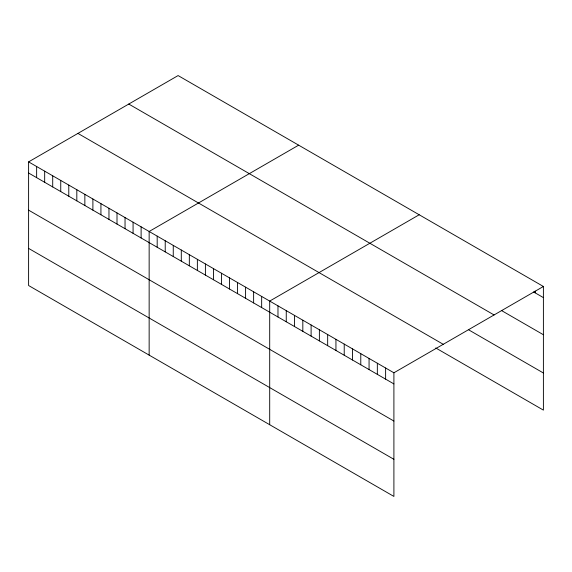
<?xml version="1.0" encoding="UTF-8"?>
<svg xmlns="http://www.w3.org/2000/svg" width="572" height="572" viewBox="0 0 572 572"><rect width="100%" height="100%" fill="white"/><g stroke="black" fill="none" stroke-linecap="round" stroke-linejoin="round"><path stroke-width="0.86" d="M28.6 161.883L393.901 372.787L393.901 496.432L28.6 285.521L28.6 161.883L178.099 75.568L543.4 286.479L543.4 410.117L435.757 347.969M298.648 145.166L149.149 231.481L149.149 355.126M419.197 214.765L269.698 301.079L269.698 424.724M393.901 372.787L543.4 286.479M533.612 291.963L543.4 297.612M502.002 310.832L543.4 334.734M128.764 104.054L494.065 314.957M468.876 329.965L543.4 372.994M77.935 133.398L443.236 344.301M28.6 173.016L393.901 383.919M28.6 210.146L393.901 421.049M28.6 248.398L393.901 459.302M535.12 291.119L535.12 292.828M385.621 368.003L385.621 379.143M377.341 363.227L377.341 374.36M369.062 358.444L369.062 369.583M360.782 353.668L360.782 364.8M352.502 348.884L352.502 360.017M344.222 344.101L344.222 355.241M335.943 339.325L335.943 350.457M327.663 334.541L327.663 345.681M319.383 329.765L319.383 340.898M311.104 324.982L311.104 336.114M302.824 320.198L302.824 331.338M294.537 315.422L294.537 326.555M286.257 310.639L286.257 321.771M277.978 305.863L277.978 316.995M261.661 296.439L261.661 307.572M253.625 291.799L253.625 302.931M245.588 287.158L245.588 298.291M237.552 282.518L237.552 293.658M229.515 277.878L229.515 289.017M221.478 273.237L221.478 284.377M213.442 268.597L213.442 279.737M205.405 263.964L205.405 275.096M197.369 259.323L197.369 270.456M189.332 254.683L189.332 265.816M181.295 250.043L181.295 261.175M173.259 245.402L173.259 256.535M165.222 240.762L165.222 251.894M157.186 236.122L157.186 247.254M141.112 226.841L141.112 237.973M133.076 222.201L133.076 233.333M125.039 217.56L125.039 228.693M117.003 212.92L117.003 224.052M108.966 208.28L108.966 219.412M100.929 203.639L100.929 214.779M92.893 198.999L92.893 210.138M84.856 194.358L84.856 205.498M76.82 189.718L76.82 200.858M68.783 185.085L68.783 196.217M60.746 180.445L60.746 191.577M52.71 175.804L52.71 186.937M44.673 171.164L44.673 182.296M36.637 166.523L36.637 177.656"/></g></svg>
